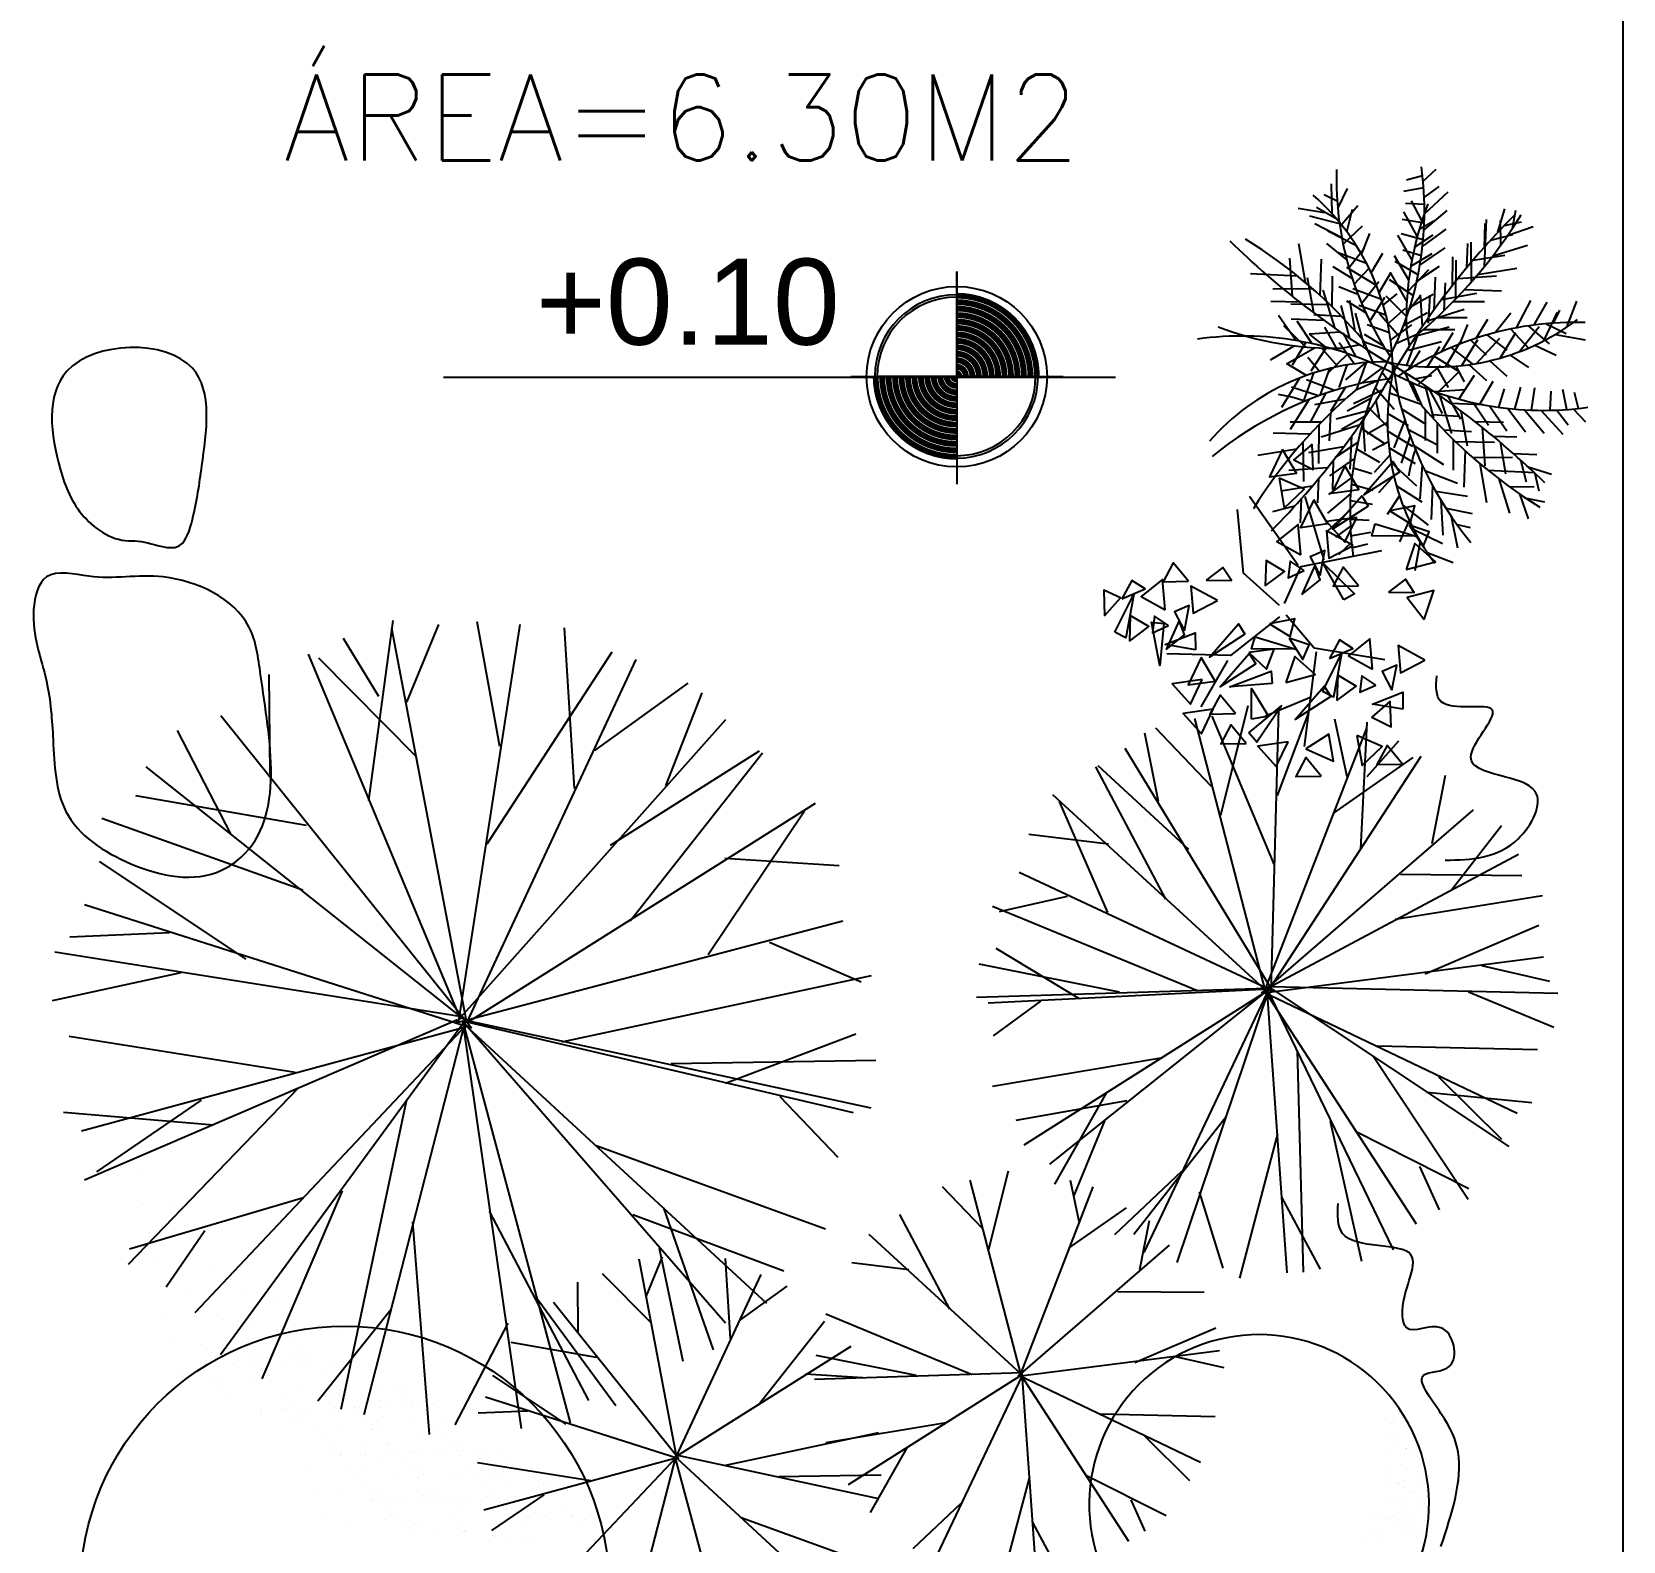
# Model space of a CAD drawing. Extents: x 500 to 638, y 181 to 267.
# Drawn here: x 544.936 to 546.784, y 228.815 to 230.569 of the extents above; entities that cross this region are included whole.
import ezdxf

# ---------------------------------------------------------------- set-up
doc = ezdxf.new("R2010")
doc.units = 0
doc.header["$LTSCALE"] = 7
for name, color, linetype in [('ACESSÓRIO', 2, 'CONTINUOUS'), ('ALVENARIA', 7, 'CONTINUOUS'), ('TEXTO2', 40, 'CONTINUOUS')]:
    doc.layers.add(name, color=color, linetype=linetype)
doc.styles.add('ARIALN', font='arial.ttf')
doc.styles.add('SIMPLEX', font='SIMPLEX.SHX')

msp = doc.modelspace()

# ---------------------------------------------------------------- linework, layer by layer
at = {"layer": 'ACESSÓRIO'}
for p, q in [((546.5519, 230.3951), (546.5669, 230.4093)), ((546.4463, 230.3571), (546.4455, 230.3921)), ((546.5513, 230.4013), (546.5328, 230.3965)), ((546.4521, 230.3721), (546.4371, 230.3794)), ((546.4528, 230.3634), (546.4641, 230.3868)), ((546.5525, 230.3874), (546.5293, 230.3831)), ((546.5505, 230.3495), (546.5385, 230.3725)), ((546.5532, 230.3761), (546.5705, 230.389)), ((546.5535, 230.3573), (546.5811, 230.383)), ((546.4373, 230.3583), (546.4066, 230.3636)), ((546.4564, 230.3454), (546.4203, 230.3545)), ((546.4543, 230.3497), (546.4279, 230.3648)), ((546.4553, 230.3427), (546.4761, 230.3671)), ((546.4634, 230.3362), (546.4698, 230.3627)), ((546.5451, 230.3312), (546.5296, 230.3594)), ((546.5534, 230.3682), (546.5313, 230.3694)), ((546.5528, 230.3382), (546.5799, 230.3613)), ((546.6388, 230.3358), (546.6469, 230.363)), ((546.6558, 230.3403), (546.6597, 230.3616)), ((546.4576, 230.3292), (546.4261, 230.3457)), ((546.4745, 230.32), (546.4412, 230.337)), ((546.459, 230.3221), (546.4815, 230.3434)), ((546.4804, 230.3102), (546.4901, 230.3343)), ((546.552, 230.3272), (546.5266, 230.3342)), ((546.5532, 230.3464), (546.5275, 230.3505)), ((546.5474, 230.3394), (546.5644, 230.3493)), ((546.5512, 230.3192), (546.5787, 230.3395)), ((546.6231, 230.2959), (546.6256, 230.3506)), ((546.6231, 230.3185), (546.6242, 230.3461)), ((546.6424, 230.3211), (546.6419, 230.3497)), ((546.6463, 230.3437), (546.6664, 230.3481)), ((546.6506, 230.3326), (546.6797, 230.3425)), ((546.4152, 230.2773), (546.4077, 230.3225)), ((546.4631, 230.3043), (546.4401, 230.3227)), ((546.4658, 230.2946), (546.4837, 230.3177)), ((546.539, 230.3042), (546.5226, 230.3325)), ((546.542, 230.3186), (546.5635, 230.333)), ((546.5482, 230.2977), (546.5775, 230.3178)), ((546.6029, 230.295), (546.6038, 230.3227)), ((546.6083, 230.2783), (546.6078, 230.3243)), ((546.6305, 230.3268), (546.6562, 230.3334)), ((546.6329, 230.3083), (546.673, 230.3208)), ((546.4002, 230.2612), (546.397, 230.3059)), ((546.4324, 230.2622), (546.4339, 230.3047)), ((546.4862, 230.2996), (546.4534, 230.3118)), ((546.4916, 230.2886), (546.5052, 230.3117)), ((546.5352, 230.28), (546.5186, 230.3083)), ((546.5461, 230.2864), (546.5194, 230.3019)), ((546.5499, 230.3084), (546.5283, 230.3151)), ((546.5376, 230.2966), (546.5624, 230.3113)), ((546.5859, 230.2738), (546.5866, 230.3073)), ((546.5898, 230.2582), (546.5903, 230.3035)), ((546.61, 230.3034), (546.6467, 230.3094)), ((546.406, 230.285), (546.3513, 230.2874)), ((546.4248, 230.2422), (546.4176, 230.283)), ((546.4464, 230.2489), (546.4465, 230.285)), ((546.4696, 230.2821), (546.4475, 230.2957)), ((546.4978, 230.274), (546.4634, 230.2949)), ((546.4718, 230.2757), (546.4891, 230.294)), ((546.4805, 230.253), (546.5003, 230.2788)), ((546.5008, 230.266), (546.5148, 230.2894)), ((546.5405, 230.2623), (546.5128, 230.2805)), ((546.533, 230.2557), (546.5143, 230.2884)), ((546.5338, 230.2666), (546.5586, 230.2924)), ((546.5446, 230.2789), (546.5709, 230.2964)), ((546.5646, 230.2455), (546.5663, 230.2838)), ((546.5926, 230.2823), (546.6372, 230.2854)), ((546.6155, 230.2867), (546.6607, 230.2942)), ((546.4235, 230.2701), (546.3775, 230.2697)), ((546.4498, 230.2241), (546.4358, 230.2684)), ((546.4748, 230.264), (546.454, 230.2724)), ((546.5036, 230.2578), (546.4702, 230.27)), ((546.4903, 230.2328), (546.5073, 230.2605)), ((546.5056, 230.2512), (546.5216, 230.2645)), ((546.5329, 230.2376), (546.509, 230.2616)), ((546.5324, 230.242), (546.5489, 230.2624)), ((546.5366, 230.249), (546.5637, 230.2641)), ((546.5512, 230.2265), (546.5488, 230.263)), ((546.5583, 230.2303), (546.5602, 230.2627)), ((546.5735, 230.2577), (546.6143, 230.2649)), ((546.5762, 230.2446), (546.578, 230.2769)), ((546.6003, 230.2695), (546.6429, 230.2679)), ((546.4086, 230.2546), (546.3752, 230.2553)), ((546.4436, 230.2516), (546.3984, 230.2522)), ((546.4668, 230.2125), (546.4567, 230.2509)), ((546.4854, 230.2421), (546.4632, 230.2557)), ((546.4731, 230.221), (546.4667, 230.2566)), ((546.4837, 230.2036), (546.4735, 230.2419)), ((546.5088, 230.2394), (546.4773, 230.2506)), ((546.511, 230.2295), (546.5316, 230.2476)), ((546.5293, 230.2277), (546.557, 230.2426)), ((546.5554, 230.2326), (546.5997, 230.2466)), ((546.5871, 230.2555), (546.6231, 230.2554)), ((546.6356, 230.2193), (546.654, 230.2424)), ((546.6606, 230.2249), (546.677, 230.2564)), ((546.6811, 230.2281), (546.6961, 230.2545)), ((546.6921, 230.2097), (546.7082, 230.2432)), ((546.7034, 230.2303), (546.7107, 230.2454)), ((546.7187, 230.2254), (546.7305, 230.2556)), ((546.4041, 230.2101), (546.3841, 230.2393)), ((546.4158, 230.2024), (546.39, 230.2273)), ((546.4369, 230.2333), (546.3986, 230.235)), ((546.423, 230.2064), (546.4055, 230.2327)), ((546.4573, 230.238), (546.4249, 230.2398)), ((546.4529, 230.1985), (546.4378, 230.2255)), ((546.513, 230.2191), (546.487, 230.2283)), ((546.5233, 230.2157), (546.5014, 230.241)), ((546.5142, 230.2106), (546.5387, 230.2281)), ((546.5363, 230.204), (546.5325, 230.2237)), ((546.5439, 230.2156), (546.5822, 230.2258)), ((546.5672, 230.237), (546.6032, 230.2369)), ((546.5953, 230.2076), (546.6037, 230.2285)), ((546.6134, 230.2128), (546.627, 230.2349)), ((546.6534, 230.2235), (546.6747, 230.2009)), ((546.6636, 230.197), (546.6869, 230.2263)), ((546.674, 230.2271), (546.6985, 230.2064)), ((546.6948, 230.2296), (546.7182, 230.2184)), ((546.4155, 230.208), (546.3999, 230.1813)), ((546.456, 230.2199), (546.4194, 230.2175)), ((546.4405, 230.2011), (546.4201, 230.2175)), ((546.4719, 230.1829), (546.4543, 230.2074)), ((546.4784, 230.2049), (546.4588, 230.2012)), ((546.4742, 230.1912), (546.4592, 230.2189)), ((546.4948, 230.1827), (546.4832, 230.2094)), ((546.5157, 230.1968), (546.4837, 230.2083)), ((546.5062, 230.2036), (546.484, 230.2172)), ((546.5209, 230.2071), (546.5475, 230.2186)), ((546.5332, 230.1814), (546.5464, 230.2182)), ((546.5349, 230.1988), (546.5732, 230.2089)), ((546.5527, 230.223), (546.5887, 230.2229)), ((546.5734, 230.1971), (546.587, 230.2192)), ((546.5778, 230.1795), (546.595, 230.2081)), ((546.5969, 230.1809), (546.6155, 230.2112)), ((546.607, 230.2107), (546.6253, 230.1933)), ((546.6139, 230.1833), (546.6412, 230.2129)), ((546.626, 230.2167), (546.649, 230.1988)), ((546.6413, 230.1896), (546.6598, 230.2193)), ((546.7056, 230.2172), (546.74, 230.211)), ((546.4025, 230.2038), (546.3742, 230.1873)), ((546.4267, 230.2017), (546.394, 230.1829)), ((546.4313, 230.1743), (546.418, 230.1903)), ((546.4395, 230.2023), (546.4214, 230.1746)), ((546.4529, 230.1797), (546.4348, 230.2003)), ((546.4643, 230.1947), (546.4402, 230.1709)), ((546.5349, 230.1763), (546.5486, 230.1984)), ((546.557, 230.1795), (546.5712, 230.2031)), ((546.5641, 230.1921), (546.5918, 230.1752)), ((546.5843, 230.2019), (546.6101, 230.1822)), ((546.6294, 230.1865), (546.6493, 230.1686)), ((546.6529, 230.1931), (546.6745, 230.1789)), ((546.6817, 230.2046), (546.7064, 230.1931)), ((546.4164, 230.1695), (546.3931, 230.1835)), ((546.4246, 230.1723), (546.4124, 230.1389)), ((546.443, 230.1775), (546.4319, 230.146)), ((546.4634, 230.1816), (546.4542, 230.1556)), ((546.4869, 230.1861), (546.4617, 230.1643)), ((546.4857, 230.1844), (546.4742, 230.1524)), ((546.5044, 230.1782), (546.4805, 230.1605)), ((546.5042, 230.1731), (546.522, 230.1492)), ((546.5171, 230.1812), (546.522, 230.1492)), ((546.5302, 230.1732), (546.546, 230.1397)), ((546.5422, 230.1656), (546.5619, 230.1694)), ((546.5471, 230.1592), (546.5723, 230.181)), ((546.5676, 230.1793), (546.5812, 230.1555)), ((546.5689, 230.1496), (546.5929, 230.1734)), ((546.5899, 230.1802), (546.5998, 230.1619)), ((546.5936, 230.142), (546.6118, 230.1697)), ((546.6054, 230.182), (546.6255, 230.1636)), ((546.4084, 230.1665), (546.3875, 230.1321)), ((546.4305, 230.1456), (546.3989, 230.156)), ((546.4489, 230.1519), (546.4166, 230.1645)), ((546.4618, 230.1557), (546.4443, 230.1275)), ((546.5045, 230.1523), (546.4711, 230.1365)), ((546.4997, 230.1635), (546.4731, 230.1519)), ((546.5126, 230.1654), (546.4805, 230.1605)), ((546.4963, 230.1556), (546.5182, 230.1304)), ((546.5127, 230.1492), (546.5495, 230.136)), ((546.5384, 230.1616), (546.55, 230.1349)), ((546.5538, 230.158), (546.5639, 230.1197)), ((546.559, 230.1531), (546.574, 230.1254)), ((546.5646, 230.1507), (546.6012, 230.1531)), ((546.6177, 230.1363), (546.6332, 230.163)), ((546.6397, 230.1326), (546.6464, 230.1541)), ((546.6586, 230.1304), (546.6655, 230.1558)), ((546.6777, 230.1292), (546.6818, 230.1549)), ((546.6995, 230.129), (546.7007, 230.1512)), ((546.7188, 230.1299), (546.7144, 230.1531)), ((546.7326, 230.1312), (546.7279, 230.1497)), ((546.4192, 230.1413), (546.3973, 230.1067)), ((546.4386, 230.1485), (546.4204, 230.1144)), ((546.4615, 230.1418), (546.4258, 230.1354)), ((546.4913, 230.1428), (546.4636, 230.1279)), ((546.4877, 230.133), (546.5116, 230.1089)), ((546.4969, 230.1403), (546.5007, 230.1206)), ((546.5708, 230.1464), (546.5848, 230.1022)), ((546.5803, 230.1458), (546.5954, 230.1188)), ((546.5837, 230.1373), (546.622, 230.1356)), ((546.6102, 230.1379), (546.6277, 230.1116)), ((546.629, 230.1342), (546.6491, 230.105)), ((546.6505, 230.1312), (546.6709, 230.1038)), ((546.4335, 230.1151), (546.3975, 230.1152)), ((546.4308, 230.1123), (546.4303, 230.0671)), ((546.4445, 230.126), (546.4426, 230.0936)), ((546.4893, 230.1287), (546.451, 230.1185)), ((546.484, 230.1216), (546.457, 230.1065)), ((546.482, 230.1178), (546.4844, 230.0813)), ((546.5106, 230.1148), (546.4868, 230.1012)), ((546.5108, 230.1254), (546.5344, 230.1112)), ((546.5306, 230.1176), (546.518, 230.0852)), ((546.5267, 230.1305), (546.5549, 230.1129)), ((546.5543, 230.1297), (546.5542, 230.0937)), ((546.5617, 230.1241), (546.594, 230.1223)), ((546.5683, 230.1153), (546.5682, 230.0793)), ((546.5958, 230.1283), (546.603, 230.0876)), ((546.612, 230.116), (546.6454, 230.1152)), ((546.6696, 230.1296), (546.6926, 230.1026)), ((546.6886, 230.129), (546.7143, 230.1014)), ((546.7074, 230.1293), (546.7204, 230.112)), ((546.7264, 230.1306), (546.7407, 230.1156)), ((546.4203, 230.1011), (546.3777, 230.1026)), ((546.4778, 230.1117), (546.4335, 230.0977)), ((546.4686, 230.0988), (546.4669, 230.0604)), ((546.4801, 230.1082), (546.5078, 230.0901)), ((546.5108, 230.1047), (546.5394, 230.0874)), ((546.5368, 230.0992), (546.5265, 230.0675)), ((546.534, 230.1072), (546.568, 230.0891)), ((546.5759, 230.1063), (546.6082, 230.1045)), ((546.5868, 230.0953), (546.5867, 230.0593)), ((546.6204, 230.1093), (546.6236, 230.0646)), ((546.6332, 230.0989), (546.6608, 230.098)), ((546.4051, 230.0839), (546.36, 230.0764)), ((546.4123, 230.0922), (546.4128, 230.0462)), ((546.4596, 230.0866), (546.4189, 230.0794)), ((546.4761, 230.0917), (546.4497, 230.0742)), ((546.4745, 230.0841), (546.5012, 230.0686)), ((546.5116, 230.0925), (546.4932, 230.0827)), ((546.5133, 230.077), (546.4949, 230.0569)), ((546.5122, 230.0856), (546.5425, 230.067)), ((546.5411, 230.0879), (546.5757, 230.066)), ((546.5896, 230.0926), (546.6348, 230.0921)), ((546.6008, 230.0821), (546.5992, 230.0396)), ((546.6415, 230.0919), (546.6476, 230.0552)), ((546.6567, 230.0787), (546.6842, 230.0777)), ((546.4406, 230.062), (546.396, 230.0589)), ((546.4724, 230.0728), (546.4431, 230.0527)), ((546.4473, 230.0704), (546.4465, 230.037)), ((546.4707, 230.0621), (546.4923, 230.0555)), ((546.5147, 230.0685), (546.5442, 230.0412)), ((546.5507, 230.0657), (546.548, 230.026)), ((546.5539, 230.0589), (546.5919, 230.0445)), ((546.6097, 230.0741), (546.6556, 230.0746)), ((546.618, 230.067), (546.6255, 230.0218)), ((546.6272, 230.0593), (546.6819, 230.0568)), ((546.6649, 230.0713), (546.6716, 230.0457)), ((546.6739, 230.0631), (546.7012, 230.0549)), ((546.4232, 230.0409), (546.3865, 230.0349)), ((546.4302, 230.0493), (546.4293, 230.0216)), ((546.4694, 230.0513), (546.4419, 230.031)), ((546.4686, 230.0433), (546.494, 230.0363)), ((546.5178, 230.053), (546.4999, 230.0331)), ((546.5209, 230.0412), (546.5506, 230.0227)), ((546.5628, 230.0416), (546.5611, 230.0021)), ((546.6397, 230.0495), (546.6521, 230.0094)), ((546.6524, 230.04), (546.681, 230.0405)), ((546.6819, 230.0556), (546.6863, 230.0354)), ((546.4068, 229.9486), (546.3502, 230.029)), ((546.4101, 230.0258), (546.409, 229.9982)), ((546.4369, 229.9552), (546.4149, 230.029)), ((546.4678, 230.0323), (546.4407, 230.0093)), ((546.4674, 230.0241), (546.4931, 230.02)), ((546.5245, 230.0296), (546.5102, 230.0079)), ((546.5665, 230.0349), (546.6034, 230.0291)), ((546.5725, 230.0247), (546.5749, 229.9837)), ((546.6639, 230.0319), (546.6738, 230.0027)), ((546.6716, 230.0267), (546.6929, 230.0227)), ((546.4027, 230.0175), (546.377, 230.0109)), ((546.4671, 230.0132), (546.4395, 229.9875)), ((546.4672, 230.0023), (546.4893, 230.0012)), ((546.5283, 230.0189), (546.5576, 229.9955)), ((546.5784, 230.0152), (546.6088, 230.0091)), ((546.5847, 230.0056), (546.5918, 229.969)), ((546.4674, 229.9945), (546.4501, 229.9815)), ((546.4681, 229.9831), (546.4913, 229.9874)), ((546.5359, 230.0008), (546.5244, 229.9761)), ((546.541, 229.9904), (546.5745, 229.9742)), ((546.5914, 229.9961), (546.6065, 229.9929)), ((546.4687, 229.9754), (546.4537, 229.9612)), ((546.4693, 229.9692), (546.4878, 229.974)), ((546.5485, 229.9769), (546.5423, 229.9425)), ((546.5568, 229.9637), (546.5869, 229.952)), ((545.3273, 229.6757), (545.3552, 229.8848)), ((545.4411, 229.4173), (545.3539, 229.8753)), ((545.3713, 229.7899), (545.4084, 229.8799)), ((545.4312, 229.4173), (545.503, 229.8801)), ((545.4794, 229.7383), (545.4529, 229.8833)), ((545.5661, 229.6895), (545.5545, 229.8764)), ((545.3389, 229.7963), (545.2976, 229.864)), ((545.4339, 229.4211), (545.2569, 229.8457)), ((545.3829, 229.726), (545.269, 229.8409)), ((545.4411, 229.4173), (545.6375, 229.8393)), ((545.4644, 229.6253), (545.6097, 229.8484)), ((546.3248, 229.8384), (546.2936, 229.7845)), ((546.4276, 229.8484), (546.4138, 229.7382)), ((545.2126, 229.7061), (545.2113, 229.8218)), ((545.5896, 229.7335), (545.6981, 229.8121)), ((545.672, 229.6928), (545.7145, 229.8006)), ((546.3169, 229.6587), (546.3485, 229.7859)), ((546.4219, 229.7955), (546.3687, 229.7735)), ((546.3754, 229.4542), (546.3844, 229.7819)), ((545.4463, 229.4112), (545.1553, 229.7738)), ((545.4282, 229.4174), (545.742, 229.7697)), ((546.3686, 229.4555), (546.2866, 229.7708)), ((546.3788, 229.6017), (546.3069, 229.7736)), ((546.3828, 229.6813), (546.4193, 229.7778)), ((546.4637, 229.7032), (546.4495, 229.7699)), ((546.4796, 229.619), (546.4868, 229.7665)), ((545.1672, 229.6362), (545.1048, 229.7568)), ((546.2444, 229.6743), (546.2287, 229.7539)), ((546.3062, 229.6919), (546.2415, 229.7598)), ((546.3686, 229.4555), (546.4864, 229.7598)), ((546.4868, 229.7035), (546.5238, 229.7449)), ((545.608, 229.6237), (545.7809, 229.7334)), ((545.6307, 229.5357), (545.7843, 229.7308)), ((546.3775, 229.4539), (546.2059, 229.7361)), ((546.374, 229.4572), (546.5495, 229.7272)), ((546.4476, 229.6606), (546.5405, 229.7254)), ((545.4373, 229.4216), (545.0685, 229.7147)), ((546.253, 229.5609), (546.1718, 229.7146)), ((546.2797, 229.6187), (546.1745, 229.716)), ((546.5623, 229.6255), (546.5779, 229.705)), ((545.2548, 229.6466), (545.0564, 229.681)), ((545.4411, 229.4173), (545.8462, 229.6723)), ((546.3686, 229.4555), (546.1218, 229.6822)), ((546.1857, 229.5454), (546.1296, 229.6746)), ((545.2505, 229.5715), (545.0169, 229.6546)), ((545.7212, 229.4966), (545.8334, 229.6637)), ((546.3642, 229.4519), (546.6104, 229.6649)), ((546.1864, 229.625), (546.094, 229.636)), ((546.5848, 229.5716), (546.643, 229.6467)), ((546.3718, 229.4579), (546.6627, 229.6132)), ((545.1847, 229.4914), (545.0141, 229.6047)), ((545.7408, 229.6086), (545.8735, 229.6002)), ((546.3775, 229.4539), (546.0828, 229.592)), ((546.5258, 229.5898), (546.6667, 229.5885)), ((546.1383, 229.5642), (546.0594, 229.5461)), ((546.5193, 229.5376), (546.6906, 229.5653)), ((545.4463, 229.4112), (544.9968, 229.5544)), ((546.2898, 229.4543), (546.0518, 229.5526)), ((545.0955, 229.5218), (544.9797, 229.5167)), ((545.4282, 229.4174), (545.8779, 229.5356)), ((546.5545, 229.4741), (546.6863, 229.5306)), ((545.7927, 229.5108), (545.8989, 229.465)), ((546.1529, 229.4451), (546.0559, 229.5036)), ((545.4329, 229.4247), (544.9625, 229.4994)), ((546.1992, 229.4529), (546.0361, 229.4856)), ((546.3642, 229.4519), (546.6918, 229.4938)), ((546.6197, 229.4838), (546.6988, 229.4657)), ((545.1087, 229.4752), (544.9592, 229.4427)), ((545.5515, 229.3953), (545.9112, 229.4722)), ((546.3702, 229.4572), (546.0331, 229.4466)), ((546.3725, 229.4564), (546.0465, 229.4402)), ((546.367, 229.4517), (546.0879, 229.2752)), ((546.3725, 229.4564), (546.1178, 229.2532)), ((546.3703, 229.4518), (546.2274, 229.1505)), ((546.3725, 229.4564), (546.2658, 229.1388)), ((546.3653, 229.4537), (546.661, 229.3121)), ((546.3686, 229.4537), (546.5438, 229.1836)), ((546.3702, 229.4572), (546.5171, 229.1536)), ((546.3702, 229.4555), (546.3936, 229.1266)), ((546.3751, 229.4595), (546.7085, 229.4516)), ((546.3765, 229.4565), (546.6514, 229.2734)), ((546.6047, 229.4534), (546.7036, 229.4121)), ((546.1074, 229.4425), (546.0524, 229.4023)), ((545.4453, 229.4139), (544.9932, 229.2912)), ((545.4302, 229.4208), (544.9968, 229.2344)), ((545.4406, 229.4149), (545.1249, 229.0804)), ((545.4393, 229.4202), (545.1547, 229.0314)), ((545.4388, 229.4177), (545.3212, 228.9616)), ((545.4359, 229.4197), (545.8897, 229.3129)), ((545.4359, 229.4197), (545.7415, 229.0685)), ((545.4359, 229.4197), (545.5039, 228.9458)), ((545.4378, 229.4125), (545.561, 228.9525)), ((545.4393, 229.4202), (545.9102, 229.3185)), ((545.4424, 229.4116), (545.7891, 229.0917)), ((545.2416, 229.3596), (544.9788, 229.4015)), ((545.7415, 229.3471), (545.8929, 229.4044)), ((545.6785, 229.37), (545.9161, 229.3739)), ((546.2473, 229.3761), (546.0515, 229.3432)), ((546.4056, 229.385), (546.4126, 229.1276)), ((546.4943, 229.378), (546.6041, 229.2125)), ((546.4986, 229.3906), (546.6849, 229.3862)), ((546.5698, 229.3545), (546.6431, 229.2819)), ((545.2445, 229.3408), (545.0476, 229.1365)), ((546.1842, 229.3363), (546.1237, 229.2299)), ((546.5564, 229.3365), (546.6781, 229.3246)), ((545.1324, 229.3273), (545.0107, 229.2441)), ((545.3709, 229.3278), (545.2947, 228.9679)), ((545.8047, 229.3318), (545.8718, 229.2612)), ((546.2079, 229.3265), (546.0788, 229.3036)), ((546.6781, 229.3246), (546.6781, 229.3246)), ((544.9724, 229.3132), (544.9724, 229.3132)), ((545.1466, 229.2985), (544.9724, 229.3132)), ((546.1819, 229.3032), (546.1463, 229.2165)), ((546.3232, 229.3079), (546.2158, 229.1712)), ((546.4438, 229.3028), (546.4803, 229.1405)), ((546.3829, 229.2883), (546.3385, 229.1205)), ((546.4735, 229.2914), (546.6052, 229.2249)), ((545.5911, 229.2746), (545.8578, 229.1779)), ((546.0475, 229.1544), (546.0701, 229.2453)), ((546.2712, 229.2445), (546.1933, 229.1711)), ((546.5477, 229.2505), (546.5705, 229.1998)), ((545.0584, 229.2398), (545.0584, 229.2398)), ((546.0399, 229.1782), (545.9936, 229.2266)), ((546.0844, 229.0093), (546.0259, 229.2346)), ((546.0844, 229.0093), (546.1686, 229.2267)), ((546.1237, 229.2299), (546.1237, 229.2299)), ((546.1524, 229.1863), (546.1422, 229.2339)), ((545.2514, 229.2138), (545.0492, 229.1542)), ((545.0651, 229.2075), (545.0651, 229.2075)), ((545.2961, 229.2221), (545.203, 229.0035)), ((546.2918, 229.221), (546.3194, 229.1321)), ((546.3873, 229.2146), (546.4323, 229.1309)), ((545.0987, 229.2025), (545.0987, 229.2025)), ((545.4669, 229.1983), (545.5825, 228.9786)), ((545.6337, 229.1947), (545.8091, 229.1292)), ((545.6695, 229.2024), (545.727, 229.0373)), ((546.0019, 229.0846), (545.9439, 229.1944)), ((546.1409, 229.1559), (546.2072, 229.2021)), ((545.0721, 229.1736), (545.0721, 229.1736)), ((545.1366, 229.1754), (545.0916, 229.1101)), ((545.105, 229.1722), (545.105, 229.1722)), ((545.3779, 229.1861), (545.3971, 228.9389)), ((546.0844, 229.0093), (545.9082, 229.1712)), ((546.2228, 229.1308), (546.2339, 229.1875)), ((545.1382, 229.1688), (545.1382, 229.1688)), ((545.6643, 229.1553), (545.692, 229.0242)), ((546.0813, 229.0068), (546.2571, 229.1589)), ((545.0784, 229.1434), (545.0784, 229.1434)), ((545.1117, 229.1399), (545.1117, 229.1399)), ((545.1453, 229.1349), (545.1453, 229.1349)), ((545.1781, 229.1335), (545.1781, 229.1335)), ((545.6847, 228.9138), (545.6411, 229.1428)), ((545.6498, 229.1002), (545.6684, 229.1452)), ((545.7472, 229.05), (545.7414, 229.1434)), ((545.9543, 229.1304), (545.8883, 229.1382)), ((545.5705, 229.0583), (545.5698, 229.1161)), ((545.6556, 229.0682), (545.5987, 229.1257)), ((545.6847, 228.9138), (545.7829, 229.1249)), ((545.0852, 229.1111), (545.0852, 229.1111)), ((545.1187, 229.1061), (545.1187, 229.1061)), ((545.1516, 229.1047), (545.1516, 229.1047)), ((545.1848, 229.1012), (545.1848, 229.1012)), ((545.2184, 229.0962), (545.2184, 229.0962)), ((545.5235, 229.0958), (545.6141, 228.9725)), ((545.759, 229.072), (545.8132, 229.1113)), ((546.1967, 229.1052), (546.2974, 229.1043)), ((545.0922, 229.0773), (545.0922, 229.0773)), ((545.3527, 229.0837), (545.268, 228.9776)), ((545.6873, 228.9108), (545.5418, 229.0921)), ((546.0281, 229.0084), (545.8582, 229.0787)), ((545.125, 229.0759), (545.125, 229.0759)), ((545.1583, 229.0724), (545.1583, 229.0724)), ((545.1919, 229.0674), (545.1919, 229.0674)), ((545.2247, 229.066), (545.2247, 229.066)), ((545.2579, 229.0625), (545.2579, 229.0625)), ((545.4887, 229.0681), (545.427, 228.9503)), ((545.7795, 228.973), (545.8563, 229.0706)), ((546.2172, 229.0226), (546.3113, 229.063)), ((545.0985, 229.047), (545.0985, 229.047)), ((545.1318, 229.0435), (545.1318, 229.0435)), ((545.2381, 229.0533), (545.2381, 229.0533)), ((545.2492, 229.0408), (545.2492, 229.0408)), ((545.2809, 229.0556), (545.2809, 229.0556)), ((545.291, 229.0541), (545.291, 229.0541)), ((545.5915, 229.0285), (545.4924, 229.0457)), ((545.6847, 228.9138), (545.8873, 229.0414)), ((545.1653, 229.0386), (545.1653, 229.0386)), ((545.1912, 229.0275), (545.1912, 229.0275)), ((545.1991, 229.033), (545.1991, 229.033)), ((545.2247, 229.0222), (545.2247, 229.0222)), ((545.2353, 229.0277), (545.2353, 229.0277)), ((545.2453, 229.0263), (545.2453, 229.0263)), ((545.2487, 229.0229), (545.2487, 229.0229)), ((545.2537, 229.0231), (545.2537, 229.0231)), ((545.2563, 229.0329), (545.2563, 229.0329)), ((545.2811, 229.0239), (545.2811, 229.0239)), ((545.3102, 229.0248), (545.3102, 229.0248)), ((545.331, 229.0238), (545.331, 229.0238)), ((545.727, 229.0373), (545.727, 229.0373)), ((545.9634, 229.0074), (545.8469, 229.0308)), ((546.0813, 229.0068), (546.3153, 229.0367)), ((546.2638, 229.0295), (546.3203, 229.0166)), ((545.1053, 229.0147), (545.1053, 229.0147)), ((545.1408, 229.0196), (545.1408, 229.0196)), ((545.1535, 229.0051), (545.1535, 229.0051)), ((545.1682, 229.0204), (545.1682, 229.0204)), ((545.1922, 229.0212), (545.1922, 229.0212)), ((545.1973, 229.0213), (545.1973, 229.0213)), ((545.2023, 229.0151), (545.2023, 229.0151)), ((545.2094, 229.0071), (545.2094, 229.0071)), ((545.2748, 229.0121), (545.2748, 229.0121)), ((545.3288, 229.0142), (545.3288, 229.0142)), ((545.3389, 229.0128), (545.3389, 229.0128)), ((545.3399, 229.0175), (545.3399, 229.0175)), ((545.5565, 228.9509), (545.4712, 229.0076)), ((545.8345, 229.0095), (545.9009, 229.0053)), ((546.0856, 229.0105), (545.8448, 229.003)), ((546.0833, 229.0066), (545.8839, 228.8805)), ((546.0856, 229.0067), (545.9836, 228.7915)), ((546.0821, 229.008), (546.2933, 228.9069)), ((546.0844, 229.0081), (546.2096, 228.8151)), ((546.0856, 229.0093), (546.1023, 228.7744)), ((545.1442, 229.0017), (545.1442, 229.0017)), ((545.1553, 228.9893), (545.1553, 228.9893)), ((545.1897, 228.9999), (545.1897, 228.9999)), ((545.1997, 228.9984), (545.1997, 228.9984)), ((545.2279, 228.9864), (545.2279, 228.9864)), ((545.247, 228.9916), (545.247, 228.9916)), ((545.2832, 228.9864), (545.2832, 228.9864)), ((545.2859, 228.9997), (545.2859, 228.9997)), ((545.293, 228.9917), (545.293, 228.9917)), ((545.2932, 228.9849), (545.2932, 228.9849)), ((545.3045, 228.995), (545.3045, 228.995)), ((545.3381, 228.99), (545.3381, 228.99)), ((545.3585, 228.9968), (545.3585, 228.9968)), ((545.3709, 228.9886), (545.3709, 228.9886)), ((546.5099, 228.9871), (546.5099, 228.9871)), ((545.1624, 228.9813), (545.1624, 228.9813)), ((545.2029, 228.967), (545.2029, 228.967)), ((545.2268, 228.9678), (545.2268, 228.9678)), ((545.2319, 228.9679), (545.2319, 228.9679)), ((545.239, 228.9739), (545.239, 228.9739)), ((545.2593, 228.9688), (545.2593, 228.9688)), ((545.2833, 228.9695), (545.2833, 228.9695)), ((545.2884, 228.9697), (545.2884, 228.9697)), ((545.3116, 228.971), (545.3116, 228.971)), ((545.3158, 228.9705), (545.3158, 228.9705)), ((545.3398, 228.9713), (545.3398, 228.9713)), ((545.3405, 228.9781), (545.3405, 228.9781)), ((545.3448, 228.9714), (545.3448, 228.9714)), ((545.3696, 228.9843), (545.3696, 228.9843)), ((545.3723, 228.9723), (545.3723, 228.9723)), ((545.3767, 228.9764), (545.3767, 228.9764)), ((545.3767, 228.9728), (545.3767, 228.9728)), ((545.3867, 228.9714), (545.3867, 228.9714)), ((545.3962, 228.973), (545.3962, 228.973)), ((545.4013, 228.9732), (545.4013, 228.9732)), ((545.5119, 228.9661), (545.454, 228.9636)), ((545.6873, 228.9108), (545.4626, 228.9824)), ((545.2013, 228.9637), (545.2013, 228.9637)), ((545.2375, 228.9585), (545.2375, 228.9585)), ((545.2461, 228.966), (545.2461, 228.966)), ((545.2476, 228.9571), (545.2476, 228.9571)), ((545.2948, 228.9502), (545.2948, 228.9502)), ((545.3116, 228.9611), (545.3116, 228.9611)), ((545.3227, 228.9586), (545.3227, 228.9586)), ((545.3298, 228.9506), (545.3298, 228.9506)), ((545.3444, 228.9597), (545.3444, 228.9597)), ((545.3777, 228.9563), (545.3777, 228.9563)), ((545.3952, 228.9556), (545.3952, 228.9556)), ((545.4112, 228.9513), (545.4112, 228.9513)), ((545.9978, 228.9526), (545.8579, 228.9291)), ((546.1773, 228.963), (546.3104, 228.9598)), ((546.5152, 228.9514), (546.5152, 228.9514)), ((546.5167, 228.9557), (546.5167, 228.9557)), ((546.5186, 228.9586), (546.5186, 228.9586)), ((546.528, 228.9584), (546.528, 228.9584)), ((545.2647, 228.9452), (545.2647, 228.9452)), ((545.2758, 228.9328), (545.2758, 228.9328)), ((545.3179, 228.9309), (545.3179, 228.9309)), ((545.331, 228.945), (545.331, 228.945)), ((545.3411, 228.9435), (545.3411, 228.9435)), ((545.3483, 228.9298), (545.3483, 228.9298)), ((545.3884, 228.9367), (545.3884, 228.9367)), ((545.4063, 228.9432), (545.4063, 228.9432)), ((545.4134, 228.9352), (545.4134, 228.9352)), ((545.4246, 228.9315), (545.4246, 228.9315)), ((545.4346, 228.93), (545.4346, 228.93)), ((545.7399, 228.9029), (545.9198, 228.9413)), ((546.2281, 228.9372), (546.2805, 228.8853)), ((546.5137, 228.9367), (546.5137, 228.9367)), ((546.5165, 228.9346), (546.5165, 228.9346)), ((546.5222, 228.9314), (546.5222, 228.9314)), ((546.5381, 228.9399), (546.5381, 228.9399)), ((545.2829, 228.9248), (545.2829, 228.9248)), ((545.2854, 228.9171), (545.2854, 228.9171)), ((545.294, 228.9154), (545.294, 228.9154)), ((545.2955, 228.9157), (545.2955, 228.9157)), ((545.318, 228.9162), (545.318, 228.9162)), ((545.323, 228.9163), (545.323, 228.9163)), ((545.3505, 228.9172), (545.3505, 228.9172)), ((545.3511, 228.9274), (545.3511, 228.9274)), ((545.3594, 228.9174), (545.3594, 228.9174)), ((545.3744, 228.9179), (545.3744, 228.9179)), ((545.3795, 228.9181), (545.3795, 228.9181)), ((545.3847, 228.9224), (545.3847, 228.9224)), ((545.4069, 228.9189), (545.4069, 228.9189)), ((545.4175, 228.921), (545.4175, 228.921)), ((545.4309, 228.9197), (545.4309, 228.9197)), ((545.432, 228.9145), (545.432, 228.9145)), ((545.436, 228.9198), (545.436, 228.9198)), ((545.4508, 228.9176), (545.4508, 228.9176)), ((545.6868, 228.9122), (545.4608, 228.8508)), ((545.4634, 228.9207), (545.4634, 228.9207)), ((545.4819, 228.9232), (545.4819, 228.9232)), ((545.4843, 228.9126), (545.4843, 228.9126)), ((545.6845, 228.9126), (545.5266, 228.7454)), ((545.6836, 228.9141), (545.6247, 228.686)), ((545.683, 228.9115), (545.7446, 228.6814)), ((545.6838, 228.9153), (545.9193, 228.8645)), ((545.6853, 228.911), (545.8587, 228.751)), ((545.9527, 228.9242), (545.9095, 228.8482)), ((546.5142, 228.9177), (546.5142, 228.9177)), ((546.5302, 228.9171), (546.5302, 228.9171)), ((546.5319, 228.9231), (546.5319, 228.9231)), ((546.5332, 228.9221), (546.5332, 228.9221)), ((546.5426, 228.92), (546.5426, 228.92)), ((546.5445, 228.9248), (546.5445, 228.9248)), ((546.5453, 228.913), (546.5453, 228.913)), ((546.5482, 228.9109), (546.5482, 228.9109)), ((545.2586, 228.9035), (545.2586, 228.9035)), ((545.3014, 228.9041), (545.3014, 228.9041)), ((545.3246, 228.8986), (545.3246, 228.8986)), ((545.3427, 228.9088), (545.3427, 228.9088)), ((545.3582, 228.8936), (545.3582, 228.8936)), ((545.3665, 228.9095), (545.3665, 228.9095)), ((545.3789, 228.9036), (545.3789, 228.9036)), ((545.389, 228.9022), (545.389, 228.9022)), ((545.391, 228.8922), (545.391, 228.8922)), ((545.4362, 228.8953), (545.4362, 228.8953)), ((545.4431, 228.902), (545.4431, 228.902)), ((545.4502, 228.8941), (545.4502, 228.8941)), ((545.585, 228.885), (545.4535, 228.906)), ((545.5157, 228.8991), (545.5157, 228.8991)), ((545.8034, 228.8902), (545.9222, 228.8922)), ((546.1594, 228.8921), (546.2535, 228.8446)), ((546.5153, 228.8979), (546.5153, 228.8979)), ((546.5258, 228.9042), (546.5258, 228.9042)), ((546.5462, 228.8928), (546.5462, 228.8928)), ((545.3125, 228.8916), (545.3125, 228.8916)), ((545.3196, 228.8837), (545.3196, 228.8837)), ((545.3333, 228.8758), (545.3333, 228.8758)), ((545.3433, 228.8743), (545.3433, 228.8743)), ((545.3851, 228.8887), (545.3851, 228.8887)), ((545.3962, 228.8763), (545.3962, 228.8763)), ((545.4243, 228.8887), (545.4243, 228.8887)), ((545.4578, 228.8837), (545.4578, 228.8837)), ((545.4724, 228.8901), (545.4724, 228.8901)), ((545.4825, 228.8886), (545.4825, 228.8886)), ((545.4906, 228.8823), (545.4906, 228.8823)), ((545.5239, 228.8788), (545.5239, 228.8788)), ((545.5268, 228.8867), (545.5268, 228.8867)), ((545.5298, 228.8818), (545.5298, 228.8818)), ((545.5339, 228.8787), (545.5339, 228.8787)), ((545.5575, 228.8739), (545.5575, 228.8739)), ((546.0947, 228.8899), (546.0629, 228.7701)), ((546.51, 228.8894), (546.51, 228.8894)), ((546.5121, 228.8797), (546.5121, 228.8797)), ((546.5222, 228.8827), (546.5222, 228.8827)), ((546.5235, 228.8823), (546.5235, 228.8823)), ((546.5294, 228.877), (546.5294, 228.877)), ((546.5307, 228.884), (546.5307, 228.884)), ((546.5451, 228.8828), (546.5451, 228.8828)), ((546.5497, 228.8885), (546.5497, 228.8885)), ((545.2649, 228.8732), (545.2649, 228.8732)), ((545.2981, 228.8698), (545.2981, 228.8698)), ((545.3287, 228.862), (545.3287, 228.862)), ((545.3317, 228.8648), (545.3317, 228.8648)), ((545.3382, 228.8629), (545.3382, 228.8629)), ((545.3526, 228.8628), (545.3526, 228.8628)), ((545.3577, 228.8629), (545.3577, 228.8629)), ((545.3645, 228.8634), (545.3645, 228.8634)), ((545.3851, 228.8638), (545.3851, 228.8638)), ((545.3906, 228.8675), (545.3906, 228.8675)), ((545.3977, 228.8599), (545.3977, 228.8599)), ((545.4033, 228.8683), (545.4033, 228.8683)), ((545.4091, 228.8645), (545.4091, 228.8645)), ((545.4142, 228.8647), (545.4142, 228.8647)), ((545.4268, 228.8622), (545.4268, 228.8622)), ((545.4369, 228.8608), (545.4369, 228.8608)), ((545.4416, 228.8655), (545.4416, 228.8655)), ((545.4655, 228.8663), (545.4655, 228.8663)), ((545.4687, 228.8733), (545.4687, 228.8733)), ((545.5304, 228.8689), (545.4695, 228.8272)), ((545.4706, 228.8664), (545.4706, 228.8664)), ((545.4798, 228.8609), (545.4798, 228.8609)), ((545.498, 228.8673), (545.498, 228.8673)), ((545.522, 228.868), (545.522, 228.868)), ((545.5271, 228.8682), (545.5271, 228.8682)), ((545.5524, 228.858), (545.5524, 228.858)), ((545.5545, 228.869), (545.5545, 228.869)), ((546.0149, 228.8586), (545.9592, 228.8062)), ((546.2124, 228.8629), (546.2286, 228.8267)), ((546.5136, 228.8622), (546.5136, 228.8622)), ((546.5239, 228.8668), (546.5239, 228.8668)), ((546.5303, 228.8636), (546.5303, 228.8636)), ((546.5357, 228.8726), (546.5357, 228.8726)), ((546.5385, 228.8705), (546.5385, 228.8705)), ((546.5498, 228.8656), (546.5498, 228.8656)), ((546.5539, 228.859), (546.5539, 228.859)), ((545.2716, 228.8409), (545.2716, 228.8409)), ((545.345, 228.8396), (545.345, 228.8396)), ((545.3493, 228.8505), (545.3493, 228.8505)), ((545.3564, 228.8425), (545.3564, 228.8425)), ((545.4218, 228.8476), (545.4218, 228.8476)), ((545.4313, 228.8549), (545.4313, 228.8549)), ((545.4641, 228.8535), (545.4641, 228.8535)), ((545.4841, 228.854), (545.4841, 228.854)), ((545.487, 228.8529), (545.487, 228.8529)), ((545.4974, 228.85), (545.4974, 228.85)), ((545.5203, 228.8487), (545.5203, 228.8487)), ((545.5304, 228.8473), (545.5304, 228.8473)), ((545.5309, 228.845), (545.5309, 228.845)), ((545.5635, 228.8455), (545.5635, 228.8455)), ((545.5638, 228.8436), (545.5638, 228.8436)), ((545.5706, 228.8376), (545.5706, 228.8376)), ((545.5776, 228.8404), (545.5776, 228.8404)), ((545.7597, 228.8425), (545.8931, 228.7941)), ((545.9095, 228.8482), (545.9095, 228.8482)), ((546.0978, 228.8373), (546.1299, 228.7774)), ((546.496, 228.8457), (546.496, 228.8457)), ((546.5024, 228.8399), (546.5024, 228.8399)), ((546.5096, 228.8416), (546.5096, 228.8416)), ((546.5126, 228.8424), (546.5126, 228.8424)), ((546.516, 228.844), (546.516, 228.844)), ((546.5286, 228.846), (546.5286, 228.846)), ((546.533, 228.8498), (546.533, 228.8498)), ((546.54, 228.8487), (546.54, 228.8487)), ((546.5472, 228.8504), (546.5472, 228.8504)), ((546.5534, 228.8384), (546.5534, 228.8384)), ((545.3052, 228.8359), (545.3052, 228.8359)), ((545.3712, 228.831), (545.3712, 228.831)), ((545.3749, 228.8218), (545.3749, 228.8218)), ((545.3812, 228.8344), (545.3812, 228.8344)), ((545.3912, 228.8329), (545.3912, 228.8329)), ((545.4048, 228.8261), (545.4048, 228.8261)), ((545.4329, 228.8351), (545.4329, 228.8351)), ((545.4376, 228.8247), (545.4376, 228.8247)), ((545.4385, 228.8261), (545.4385, 228.8261)), ((545.44, 228.8272), (545.44, 228.8272)), ((545.4709, 228.8212), (545.4709, 228.8212)), ((545.4747, 228.8209), (545.4747, 228.8209)), ((545.4847, 228.8194), (545.4847, 228.8194)), ((545.5055, 228.8322), (545.5055, 228.8322)), ((545.5166, 228.8198), (545.5166, 228.8198)), ((546.4948, 228.828), (546.4948, 228.828)), ((546.4995, 228.8185), (546.4995, 228.8185)), ((546.5011, 228.8248), (546.5011, 228.8248)), ((546.5172, 228.835), (546.5172, 228.835)), ((546.526, 228.8323), (546.526, 228.8323)), ((546.5288, 228.8302), (546.5288, 228.8302)), ((546.5366, 228.8226), (546.5366, 228.8226)), ((546.5389, 228.8325), (546.5389, 228.8325)), ((546.5442, 228.8187), (546.5442, 228.8187)), ((546.5452, 228.8293), (546.5452, 228.8293)), ((545.5044, 228.8162), (545.5044, 228.8162)), ((545.5892, 228.8168), (545.5892, 228.8168)), ((545.5892, 228.8157), (545.5892, 228.8157)), ((546.4847, 228.8157), (546.4847, 228.8157))]:
    msp.add_line(p, q, dxfattribs=at)
for points in [[(546.3885, 230.0835), (546.3733, 230.0516), (546.4048, 230.0561)], [(546.4229, 230.0897), (546.4019, 230.0713), (546.4243, 230.0602)], [(546.461, 230.0645), (546.4458, 230.0327), (546.4773, 230.0371)], [(546.5245, 230.0572), (546.483, 230.0306), (546.5168, 230.0693)], [(546.3845, 230.05), (546.3905, 230.0152), (546.4136, 230.0372)], [(546.4248, 230.0248), (546.4095, 229.9929), (546.441, 229.9974)], [(546.4882, 230.0174), (546.4468, 229.9909), (546.4806, 230.0295)], [(546.4748, 230.0045), (546.4398, 229.9996), (546.461, 229.9758)], [(546.5131, 230.0122), (546.537, 229.9975), (546.5423, 230.018)], [(546.4099, 229.9612), (546.4068, 229.9964), (546.382, 229.9765)], [(546.4706, 229.9719), (546.4396, 229.9888), (546.4424, 229.957)], [(546.4964, 229.9969), (546.5435, 229.9827), (546.4922, 229.9833)], [(546.5358, 229.9957), (546.5519, 229.9708), (546.559, 229.9878)], [(546.4323, 229.9369), (546.4378, 229.966), (546.4209, 229.9586)], [(546.5321, 229.944), (546.5662, 229.9531), (546.5423, 229.9741)], [(546.2794, 229.9303), (546.2616, 229.9519), (546.2499, 229.9298)], [(546.2998, 229.9316), (546.3295, 229.9312), (546.3193, 229.9465)], [(546.3684, 229.9249), (546.3908, 229.9415), (546.3694, 229.9544)], [(546.4137, 229.9427), (546.3975, 229.9535), (546.3951, 229.9345)], [(546.4112, 229.9151), (546.4325, 229.932), (546.4261, 229.9488)], [(546.46, 229.9089), (546.4356, 229.9516), (546.4724, 229.9159)], [(546.477, 229.9251), (546.4592, 229.9467), (546.4475, 229.9246)], [(546.2019, 229.9098), (546.2292, 229.9214), (546.2136, 229.9313)], [(546.2522, 229.8973), (546.2491, 229.9325), (546.2243, 229.9125)], [(546.5119, 229.9178), (546.5416, 229.9174), (546.5314, 229.9327)], [(546.1817, 229.8902), (546.2004, 229.9112), (546.1811, 229.9201)], [(546.1939, 229.8712), (546.216, 229.9152), (546.2067, 229.8647)], [(546.3129, 229.9079), (546.2819, 229.9248), (546.2847, 229.8931)], [(546.553, 229.886), (546.5643, 229.9195), (546.5335, 229.9113)], [(546.2107, 229.8609), (546.2331, 229.8776), (546.2117, 229.8905)], [(546.2746, 229.8729), (546.2801, 229.9021), (546.2632, 229.8947)], [(546.2506, 229.8814), (546.246, 229.8324), (546.2364, 229.8828)], [(546.256, 229.8788), (546.2398, 229.8896), (546.2374, 229.8705)], [(546.2535, 229.8511), (546.2748, 229.868), (546.2684, 229.8848)], [(546.345, 229.8689), (546.3036, 229.8423), (546.3373, 229.8809)], [(546.3735, 229.8809), (546.3974, 229.8662), (546.4028, 229.8867)], [(546.2874, 229.8507), (546.2521, 229.8568), (546.2873, 229.8706)], [(546.3568, 229.8656), (546.404, 229.8514), (546.3527, 229.852)], [(546.3962, 229.8644), (546.4123, 229.8395), (546.4194, 229.8565)], [(546.443, 229.8407), (546.4703, 229.8523), (546.4547, 229.8622)], [(546.4933, 229.8282), (546.4902, 229.8634), (546.4654, 229.8435)], [(546.554, 229.8388), (546.523, 229.8557), (546.5258, 229.824)], [(546.2942, 229.8417), (546.279, 229.8098), (546.3105, 229.8143)], [(546.3577, 229.8344), (546.3163, 229.8078), (546.35, 229.8464)], [(546.3496, 229.8474), (546.3699, 229.8281), (546.3788, 229.8514)], [(546.3925, 229.8127), (546.4267, 229.8218), (546.4028, 229.8428)], [(546.435, 229.8021), (546.4571, 229.8461), (546.4478, 229.7957)], [(546.3766, 229.8115), (546.3275, 229.8077), (546.3755, 229.8258)], [(546.4517, 229.7918), (546.4742, 229.8085), (546.4528, 229.8214)], [(546.4971, 229.8097), (546.4809, 229.8205), (546.4785, 229.8014)], [(546.5157, 229.8038), (546.5212, 229.833), (546.5043, 229.8256)], [(546.2953, 229.8162), (546.2604, 229.8112), (546.2816, 229.7874)], [(546.3338, 229.7765), (546.316, 229.7981), (546.3043, 229.776)], [(546.3527, 229.77), (546.3527, 229.8058), (546.3723, 229.7735)], [(546.4447, 229.7964), (546.4033, 229.7698), (546.437, 229.8084)], [(546.5285, 229.7816), (546.4932, 229.7877), (546.5284, 229.8015)], [(546.308, 229.7817), (546.2731, 229.7767), (546.2943, 229.7529)], [(546.3495, 229.7544), (546.3875, 229.7857), (546.3586, 229.7433)], [(546.5135, 229.7909), (546.4925, 229.7724), (546.5149, 229.7613)], [(546.3465, 229.742), (546.3287, 229.7636), (546.317, 229.7415)], [(546.395, 229.7437), (546.36, 229.7387), (546.3812, 229.7149)], [(546.4155, 229.7356), (546.4478, 229.7213), (546.4424, 229.7527)], [(546.4751, 229.7512), (546.4811, 229.7164), (546.5042, 229.7383)], [(546.4335, 229.704), (546.4157, 229.7256), (546.404, 229.7035)], [(546.5278, 229.7178), (546.51, 229.7394), (546.4983, 229.7174)]]:
    msp.add_lwpolyline(points, close=True, dxfattribs=at)
for points in [[(546.3849, 229.9023), (546.3433, 229.9398), (546.3363, 230.0136)], [(546.3907, 229.9045), (546.4103, 229.9475), (546.5039, 229.9662)], [(546.393, 229.8913), (546.4253, 229.8528), (546.5074, 229.8395)], [(546.3849, 229.8891), (546.3282, 229.8439), (546.2542, 229.8462)]]:
    msp.add_lwpolyline(points, dxfattribs=at)
msp.add_circle((545.2992, 228.7574), 0.3075, dxfattribs=at)
for centre, radius, start, end in [((546.8213, 230.3972), 0.37, 178.2098, 213.8554), ((546.1766, 230.3604), 0.3769, 332.3025, 7.8544), ((546.2446, 230.1747), 0.272, 359.4663, 48.6308), ((547.3274, 229.694), 0.9413, 135.3834, 149.4735), ((546.9078, 230.2342), 0.3754, 158.9893, 181.6024), ((546.1719, 230.6618), 0.5809, 310.288, 328.2567), ((546.9884, 230.9961), 0.9413, 225.3834, 239.4735), ((546.0401, 229.8338), 0.5809, 40.288, 58.2567), ((546.4483, 230.5765), 0.3754, 248.9893, 271.6024), ((546.5671, 230.4513), 0.272, 257.9465, 307.111), ((546.7285, 229.8611), 0.37, 88.2098, 123.8554), ((546.3414, 229.8384), 0.3769, 62.3025, 97.8544), ((546.5078, 229.9133), 0.272, 89.4663, 138.6308), ((545.7058, 230.6502), 0.9413, 315.3834, 329.4735), ((546.844, 230.0101), 0.3769, 152.3025, 187.8544), ((546.0322, 229.3745), 0.9413, 45.3834, 59.4735), ((546.7826, 230.1153), 0.272, 167.9465, 217.111), ((546.6918, 230.5058), 0.3769, 242.3025, 277.8544), ((546.5774, 229.7431), 0.4285, 103.0619, 129.1662), ((546.8487, 229.7088), 0.5809, 130.288, 148.2567), ((546.9394, 230.2461), 0.4285, 193.0619, 219.1662), ((546.3483, 229.9427), 0.2078, 71.3235, 80.1565), ((546.9931, 230.5105), 0.5809, 220.288, 238.2567), ((546.7398, 230.017), 0.2078, 161.3235, 170.1565), ((546.3614, 228.8575), 0.1974, 305.2882, 212.8129)]:
    msp.add_arc(centre, radius, start, end, dxfattribs=at)
for points, start_tangent, end_tangent in [([(545.0518, 229.9774), (544.9962, 230.0053), (544.9684, 230.0611), (544.9764, 230.1743), (545.1222, 230.1779), (545.1331, 230.0644), (545.1222, 230.0021), (545.1073, 229.9718), (545.0518, 229.9774)], (-0.998673, -0.051503), (-0.998673, -0.051503)), ([(545.0019, 229.9361), (545.0883, 229.9353), (545.1878, 229.8775), (545.2014, 229.8217), (545.1788, 229.6097), (545.1561, 229.5945), (545.0507, 229.6021), (544.9753, 229.6627), (544.9603, 229.746), (544.9527, 229.8141), (544.9377, 229.8975), (544.9527, 229.9353), (545.0019, 229.9361)], (0.990836, -0.135068), (0.990836, -0.135068))]:
    msp.add_spline(points, degree=3, dxfattribs=dict(at, start_tangent=start_tangent, end_tangent=end_tangent))
for points in [[(546.5776, 229.6062), (546.6623, 229.6311), (546.6822, 229.6859), (546.6075, 229.7258), (546.6324, 229.7806), (546.5727, 229.7905), (546.5677, 229.8204)], [(546.5727, 228.8089), (546.5926, 228.9185), (546.5727, 228.9634), (546.5528, 229.0082), (546.5826, 229.0182), (546.5727, 229.063), (546.5328, 229.063), (546.5279, 229.078), (546.5378, 229.1477), (546.4582, 229.1726), (546.4532, 229.2075)]]:
    msp.add_spline(points, degree=3, dxfattribs=at)
at = {"layer": 'ALVENARIA'}
for q in [(546.7843, 231.1219), (546.7843, 230.9719)]:
    msp.add_line((546.7843, 227.9719), q, dxfattribs=at)
at = {"layer": 'TEXTO2'}
for p, q in [((546.0102, 230.168), (546.0102, 230.2904)), ((546.0102, 230.2904), (546.0102, 230.0431)), ((546.1338, 230.168), (545.8871, 230.168)), ((545.9199, 230.1686), (546.1004, 230.1686)), ((545.414, 230.1673), (546.1944, 230.1673))]:
    msp.add_line(p, q, dxfattribs=at)
at = {"layer": 'TEXTO2', "const_width": 0.0068}
for points in [[(546.1032, 230.168, 0.00165), (546.1032, 230.1686, 0.412282), (546.0102, 230.2622, 1)], [(546.0957, 230.168, 0.00165), (546.0957, 230.1686, 0.412282), (546.0101, 230.2547, 0.412282)], [(546.0807, 230.168, 0.001965), (546.0807, 230.1686, 0.411913), (546.0101, 230.2397, 0.411913)], [(546.0882, 230.168, 0.001965), (546.0882, 230.1686, 0.411913), (546.0102, 230.2472, 1)], [(546.0657, 230.168, 0.002428), (546.0657, 230.1686, 0.411372), (546.0101, 230.2247, 0.411372)], [(546.0732, 230.168, 0.002428), (546.0732, 230.1686, 0.411372), (546.0102, 230.2322, 1)], [(546.0507, 230.168, 0.003176), (546.0507, 230.1686, 0.410497), (546.0101, 230.2097, 0.410497)], [(546.0582, 230.168, 0.003176), (546.0582, 230.1686, 0.410497), (546.0102, 230.2172, 1)], [(546.0432, 230.168, 0.004592), (546.0432, 230.1686, 0.408844), (546.0102, 230.2022, 1)], [(546.0282, 230.1682, 0.004592), (546.0282, 230.1686, 0.408844), (546.0099, 230.1872, 0.408844)], [(546.0357, 230.1681, 0.004592), (546.0357, 230.1686, 0.408844), (546.01, 230.1947, 0.408844)], [(545.9159, 230.168, 0.414214), (546.0102, 230.0749, 0.412282)], [(545.9234, 230.168, 0.414214), (546.0101, 230.0824, 0.414214)], [(545.9309, 230.1686, 0.416517), (546.0102, 230.0899, 0.411913)], [(545.9384, 230.1686, 0.416517), (546.0101, 230.0974, 0.416517)], [(545.9459, 230.1686, 0.417061), (546.0102, 230.1049, 0.411372)], [(545.9534, 230.1686, 0.417061), (546.0101, 230.1124, 0.417061)], [(545.9609, 230.1686, 0.41794), (546.0102, 230.1199, 0.410497)], [(545.9684, 230.1686, 0.41794), (546.0101, 230.1274, 0.41794)], [(545.9759, 230.1686, 0.419603), (546.0102, 230.1349, 0.408844)], [(545.9834, 230.1686, 0.419603), (546.01, 230.1424, 0.419603)], [(545.9909, 230.1686, 0.419603), (546.0099, 230.1499, 0.419603)], [(545.9984, 230.1686, 0.419603), (546.0097, 230.1574, 0.419603)], [(546.0059, 230.1686, 0.419603), (546.0096, 230.1649, 0.419603)], [(546.0132, 230.1685, 0.004592), (546.0132, 230.1686, 0.408844), (546.0096, 230.1722, 0.408844)], [(546.0207, 230.1684, 0.004592), (546.0207, 230.1686, 0.408844), (546.0097, 230.1797, 0.408844)]]:
    msp.add_lwpolyline(points, format="xyb", dxfattribs=at)
at = {"layer": 'TEXTO2'}
msp.add_circle((546.0102, 230.168), 0.1048, dxfattribs=at)
for centre, radius, start, end in [((546.0097, 230.1683), 0.0949, 270, 180), ((546.0097, 230.1683), 0.0921, 270, 180), ((546.0102, 230.168), 0.0952, 0, 90), ((546.0102, 230.168), 0.0944, 0, 90), ((546.0102, 230.168), 0.0928, 0, 90), ((546.0102, 230.168), 0.0952, 180, 270), ((546.0102, 230.168), 0.0944, 180, 270), ((546.0102, 230.168), 0.0928, 180, 270)]:
    msp.add_arc(centre, radius, start, end, dxfattribs=at)

# ---------------------------------------------------------------- texts
for s, style, p in [('ÁREA=6.30M2', 'SIMPLEX', (545.2279, 230.4193)), ('+0.10', 'ARIALN', (545.5209, 230.2052))]:
    msp.add_text(s, height=0.1, dxfattribs=dict(at, style=style)).set_placement(p)

doc.saveas('drawing.dxf')
